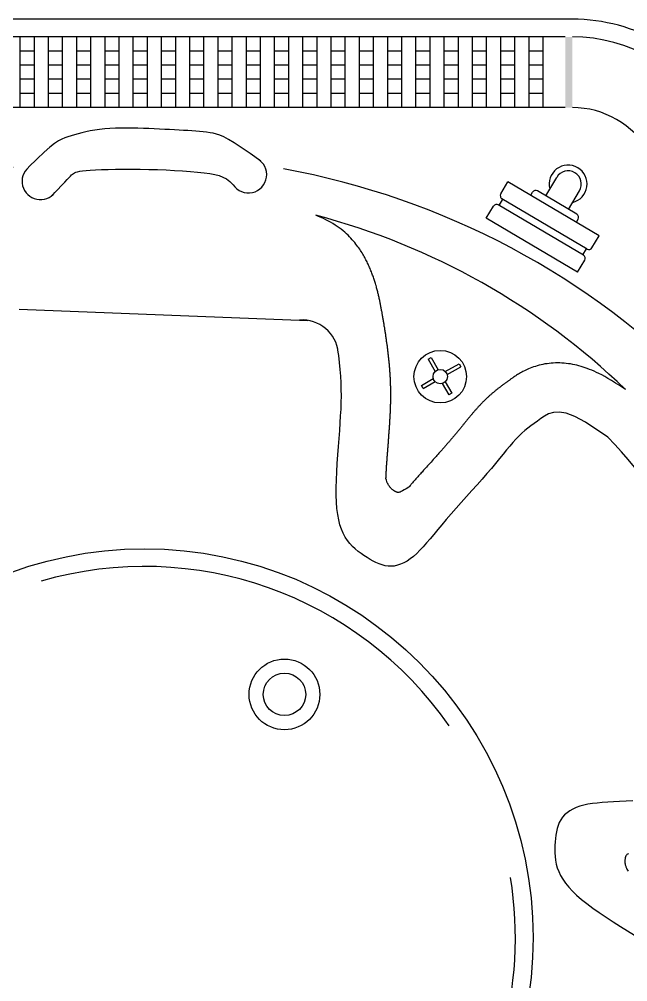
# Model space of a CAD drawing. Header units: millimetres. Extents: x -2990.61 to -2987.68, y 2921.63 to 2924.23.
# Drawn here: x -2989.322 to -2988.461, y 2922.87 to 2924.232 of the extents above; entities that cross this region are included whole.
import ezdxf

# ---------------------------------------------------------------- set-up
doc = ezdxf.new("R2010")
doc.units = ezdxf.units.MM
doc.header["$LTSCALE"] = 10
doc.layers.add('25-dim1', color=1, linetype='Continuous')
doc.layers.add('banheiro_louças', color=2, linetype='Continuous')

msp = doc.modelspace()

# ---------------------------------------------------------------- linework, layer by layer
at = {"layer": '25-dim1'}
msp.add_solid([(-2988.5492, 2924.1068), (-2988.5392, 2924.1068), (-2988.5492, 2924.2068), (-2988.5392, 2924.2068)], dxfattribs=at)
at = {"layer": 'banheiro_louças', "color": 1}
for p, q in [((-2988.5492, 2924.2068), (-2989.7405, 2924.2068)), ((-2989.3205, 2924.1068), (-2989.3205, 2924.2068)), ((-2989.3005, 2924.1068), (-2989.3005, 2924.2068)), ((-2989.2805, 2924.1068), (-2989.2805, 2924.2068)), ((-2989.2605, 2924.1068), (-2989.2605, 2924.2068)), ((-2989.2405, 2924.1068), (-2989.2405, 2924.2068)), ((-2989.2205, 2924.1068), (-2989.2205, 2924.2068)), ((-2989.2005, 2924.1068), (-2989.2005, 2924.2068)), ((-2989.2005, 2924.1068), (-2989.2005, 2924.2068)), ((-2989.1805, 2924.1068), (-2989.1805, 2924.2068)), ((-2989.1605, 2924.1068), (-2989.1605, 2924.2068)), ((-2989.1405, 2924.1068), (-2989.1405, 2924.2068)), ((-2989.1205, 2924.1068), (-2989.1205, 2924.2068)), ((-2989.1005, 2924.1068), (-2989.1005, 2924.2068)), ((-2989.0805, 2924.1068), (-2989.0805, 2924.2068)), ((-2989.0605, 2924.1068), (-2989.0605, 2924.2068)), ((-2989.0405, 2924.1068), (-2989.0405, 2924.2068)), ((-2989.0205, 2924.1068), (-2989.0205, 2924.2068)), ((-2989.0205, 2924.1068), (-2989.0205, 2924.2068)), ((-2989.0005, 2924.1068), (-2989.0005, 2924.2068)), ((-2988.9805, 2924.1068), (-2988.9805, 2924.2068)), ((-2988.9605, 2924.1068), (-2988.9605, 2924.2068)), ((-2988.9405, 2924.1068), (-2988.9405, 2924.2068)), ((-2988.9205, 2924.1068), (-2988.9205, 2924.2068)), ((-2988.9005, 2924.1068), (-2988.9005, 2924.2068)), ((-2988.8805, 2924.1068), (-2988.8805, 2924.2068)), ((-2988.8605, 2924.1068), (-2988.8605, 2924.2068)), ((-2988.8405, 2924.1068), (-2988.8405, 2924.2068)), ((-2988.8205, 2924.1068), (-2988.8205, 2924.2068)), ((-2988.8005, 2924.1068), (-2988.8005, 2924.2068)), ((-2988.7805, 2924.1068), (-2988.7805, 2924.2068)), ((-2988.7605, 2924.1068), (-2988.7605, 2924.2068)), ((-2988.7405, 2924.1068), (-2988.7405, 2924.2068)), ((-2988.7205, 2924.1068), (-2988.7205, 2924.2068)), ((-2988.7005, 2924.1068), (-2988.7005, 2924.2068)), ((-2988.6805, 2924.1068), (-2988.6805, 2924.2068)), ((-2988.6605, 2924.1068), (-2988.6605, 2924.2068)), ((-2988.6405, 2924.1068), (-2988.6405, 2924.2068)), ((-2988.6405, 2924.1068), (-2988.6405, 2924.2068)), ((-2988.6205, 2924.1068), (-2988.6205, 2924.2068)), ((-2988.6005, 2924.1068), (-2988.6005, 2924.2068)), ((-2988.5805, 2924.1068), (-2988.5805, 2924.2068)), ((-2989.3005, 2924.1868), (-2989.3205, 2924.1868)), ((-2989.2605, 2924.1868), (-2989.2805, 2924.1868)), ((-2989.2205, 2924.1868), (-2989.2405, 2924.1868)), ((-2989.1805, 2924.1868), (-2989.2005, 2924.1868)), ((-2989.1405, 2924.1868), (-2989.1605, 2924.1868)), ((-2989.1005, 2924.1868), (-2989.1205, 2924.1868)), ((-2989.0605, 2924.1868), (-2989.0805, 2924.1868)), ((-2989.0205, 2924.1868), (-2989.0405, 2924.1868)), ((-2988.9805, 2924.1868), (-2989.0005, 2924.1868)), ((-2988.9405, 2924.1868), (-2988.9605, 2924.1868)), ((-2988.9005, 2924.1868), (-2988.9205, 2924.1868)), ((-2988.8605, 2924.1868), (-2988.8805, 2924.1868)), ((-2988.8205, 2924.1868), (-2988.8405, 2924.1868)), ((-2988.7805, 2924.1868), (-2988.8005, 2924.1868)), ((-2988.7405, 2924.1868), (-2988.7605, 2924.1868)), ((-2988.7005, 2924.1868), (-2988.7205, 2924.1868)), ((-2988.6605, 2924.1868), (-2988.6805, 2924.1868)), ((-2988.6205, 2924.1868), (-2988.6405, 2924.1868)), ((-2988.5805, 2924.1868), (-2988.6005, 2924.1868)), ((-2989.3005, 2924.1668), (-2989.3205, 2924.1668)), ((-2989.2605, 2924.1668), (-2989.2805, 2924.1668)), ((-2989.2205, 2924.1668), (-2989.2405, 2924.1668)), ((-2989.1805, 2924.1668), (-2989.2005, 2924.1668)), ((-2989.1405, 2924.1668), (-2989.1605, 2924.1668)), ((-2989.1005, 2924.1668), (-2989.1205, 2924.1668)), ((-2989.0605, 2924.1668), (-2989.0805, 2924.1668)), ((-2989.0205, 2924.1668), (-2989.0405, 2924.1668)), ((-2988.9805, 2924.1668), (-2989.0005, 2924.1668)), ((-2988.9405, 2924.1668), (-2988.9605, 2924.1668)), ((-2988.9005, 2924.1668), (-2988.9205, 2924.1668)), ((-2988.8605, 2924.1668), (-2988.8805, 2924.1668)), ((-2988.8205, 2924.1668), (-2988.8405, 2924.1668)), ((-2988.7805, 2924.1668), (-2988.8005, 2924.1668)), ((-2988.7405, 2924.1668), (-2988.7605, 2924.1668)), ((-2988.7005, 2924.1668), (-2988.7205, 2924.1668)), ((-2988.6605, 2924.1668), (-2988.6805, 2924.1668)), ((-2988.6205, 2924.1668), (-2988.6405, 2924.1668)), ((-2988.5805, 2924.1668), (-2988.6005, 2924.1668)), ((-2989.3005, 2924.1468), (-2989.3205, 2924.1468)), ((-2989.2605, 2924.1468), (-2989.2805, 2924.1468)), ((-2989.2205, 2924.1468), (-2989.2405, 2924.1468)), ((-2989.1805, 2924.1468), (-2989.2005, 2924.1468)), ((-2989.1405, 2924.1468), (-2989.1605, 2924.1468)), ((-2989.1005, 2924.1468), (-2989.1205, 2924.1468)), ((-2989.0605, 2924.1468), (-2989.0805, 2924.1468)), ((-2989.0205, 2924.1468), (-2989.0405, 2924.1468)), ((-2988.9805, 2924.1468), (-2989.0005, 2924.1468)), ((-2988.9405, 2924.1468), (-2988.9605, 2924.1468)), ((-2988.9005, 2924.1468), (-2988.9205, 2924.1468)), ((-2988.8605, 2924.1468), (-2988.8805, 2924.1468)), ((-2988.8205, 2924.1468), (-2988.8405, 2924.1468)), ((-2988.7805, 2924.1468), (-2988.8005, 2924.1468)), ((-2988.7405, 2924.1468), (-2988.7605, 2924.1468)), ((-2988.7005, 2924.1468), (-2988.7205, 2924.1468)), ((-2988.6605, 2924.1468), (-2988.6805, 2924.1468)), ((-2988.6205, 2924.1468), (-2988.6405, 2924.1468)), ((-2988.5805, 2924.1468), (-2988.6005, 2924.1468)), ((-2989.3005, 2924.1268), (-2989.3205, 2924.1268)), ((-2989.2605, 2924.1268), (-2989.2805, 2924.1268)), ((-2989.2205, 2924.1268), (-2989.2405, 2924.1268)), ((-2989.1805, 2924.1268), (-2989.2005, 2924.1268)), ((-2989.1405, 2924.1268), (-2989.1605, 2924.1268)), ((-2989.1005, 2924.1268), (-2989.1205, 2924.1268)), ((-2989.0605, 2924.1268), (-2989.0805, 2924.1268)), ((-2989.0205, 2924.1268), (-2989.0405, 2924.1268)), ((-2988.9805, 2924.1268), (-2989.0005, 2924.1268)), ((-2988.9405, 2924.1268), (-2988.9605, 2924.1268)), ((-2988.9005, 2924.1268), (-2988.9205, 2924.1268)), ((-2988.8605, 2924.1268), (-2988.8805, 2924.1268)), ((-2988.8205, 2924.1268), (-2988.8405, 2924.1268)), ((-2988.7805, 2924.1268), (-2988.8005, 2924.1268)), ((-2988.7405, 2924.1268), (-2988.7605, 2924.1268)), ((-2988.7005, 2924.1268), (-2988.7205, 2924.1268)), ((-2988.6605, 2924.1268), (-2988.6805, 2924.1268)), ((-2988.6205, 2924.1268), (-2988.6405, 2924.1268)), ((-2988.5805, 2924.1268), (-2988.6005, 2924.1268)), ((-2988.5492, 2924.1068), (-2989.7405, 2924.1068)), ((-2988.6406, 2923.9847), (-2988.6305, 2924.0019)), ((-2988.5013, 2923.9256), (-2988.6305, 2924.0019)), ((-2988.577, 2923.9819), (-2988.5614, 2924.0081)), ((-2988.5982, 2923.9828), (-2988.5956, 2923.9871)), ((-2988.5328, 2923.9558), (-2988.5888, 2923.9889)), ((-2988.5447, 2923.9628), (-2988.5292, 2923.989)), ((-2988.6427, 2923.9684), (-2988.6376, 2923.9771)), ((-2988.5184, 2923.9066), (-2988.6389, 2923.9778)), ((-2988.661, 2923.9503), (-2988.6508, 2923.9675)), ((-2988.5235, 2923.898), (-2988.644, 2923.9692)), ((-2988.5319, 2923.8739), (-2988.661, 2923.9503)), ((-2988.5336, 2923.9446), (-2988.5311, 2923.9489)), ((-2988.5115, 2923.9083), (-2988.5013, 2923.9256)), ((-2988.5244, 2923.8986), (-2988.5193, 2923.9072)), ((-2988.5319, 2923.8739), (-2988.5217, 2923.8911)), ((-2989.3219, 2923.8218), (-2988.9137, 2923.8058)), ((-2988.7432, 2923.7507), (-2988.7389, 2923.7532)), ((-2988.7432, 2923.7507), (-2988.7333, 2923.7335)), ((-2988.7389, 2923.7532), (-2988.729, 2923.736)), ((-2988.719, 2923.7333), (-2988.6996, 2923.7445)), ((-2988.7165, 2923.729), (-2988.6971, 2923.7402)), ((-2988.6996, 2923.7445), (-2988.6971, 2923.7402)), ((-2988.7528, 2923.7138), (-2988.736, 2923.7235)), ((-2988.7503, 2923.7094), (-2988.7528, 2923.7138)), ((-2988.7503, 2923.7094), (-2988.7335, 2923.7192)), ((-2988.7235, 2923.7165), (-2988.7142, 2923.7004)), ((-2988.7192, 2923.719), (-2988.7098, 2923.7029)), ((-2988.7098, 2923.7029), (-2988.7142, 2923.7004))]:
    msp.add_line(p, q, dxfattribs=at)
at = {"layer": 'banheiro_louças'}
msp.add_lwpolyline([(-2988.3226, 2924.1068, 0.267949), (-2988.5392, 2924.2318), (-2989.7505, 2924.2318, 0.267949), (-2989.967, 2924.1068), (-2990.5726, 2923.0577, 0.267949), (-2990.5726, 2922.8077), (-2989.967, 2921.7587, 0.267949), (-2989.7505, 2921.6337), (-2988.5392, 2921.6337, 0.267949), (-2988.3226, 2921.7587), (-2987.717, 2922.8077, 0.267949), (-2987.717, 2923.0577)], format="xyb", close=True, dxfattribs=at)
at = {"layer": 'banheiro_louças', "color": 1}
for points in [[(-2988.9802, 2924.0311), (-2988.9953, 2924.0418), (-2989.0077, 2924.0503), (-2989.0177, 2924.0569), (-2989.0258, 2924.0617), (-2989.0324, 2924.0652), (-2989.0379, 2924.0676), (-2989.0428, 2924.0692), (-2989.0473, 2924.0704), (-2989.0519, 2924.0713), (-2989.0567, 2924.072), (-2989.0617, 2924.0727), (-2989.0668, 2924.0732), (-2989.0721, 2924.0736), (-2989.0777, 2924.0739), (-2989.0834, 2924.0743), (-2989.0895, 2924.0746), (-2989.0958, 2924.075), (-2989.1023, 2924.0753), (-2989.1091, 2924.0757), (-2989.1161, 2924.076), (-2989.1233, 2924.0764), (-2989.1308, 2924.0767), (-2989.1384, 2924.077), (-2989.1461, 2924.0773), (-2989.154, 2924.0775), (-2989.162, 2924.0777), (-2989.17, 2924.0777), (-2989.178, 2924.0777), (-2989.1859, 2924.0775), (-2989.1936, 2924.0772), (-2989.201, 2924.0767), (-2989.2082, 2924.076), (-2989.215, 2924.075), (-2989.2214, 2924.0739), (-2989.2275, 2924.0727), (-2989.2333, 2924.0713), (-2989.2387, 2924.0699), (-2989.2438, 2924.0684), (-2989.2486, 2924.0669), (-2989.2531, 2924.0654), (-2989.2574, 2924.064), (-2989.2617, 2924.0622), (-2989.2664, 2924.0597), (-2989.2719, 2924.056), (-2989.2786, 2924.0509), (-2989.2867, 2924.0438), (-2989.2966, 2924.0344), (-2989.3087, 2924.0223)], [(-2989.2752, 2923.9827), (-2989.2679, 2923.9905), (-2989.262, 2923.9966), (-2989.2575, 2924.0015), (-2989.2541, 2924.0052), (-2989.2514, 2924.0079), (-2989.2495, 2924.01), (-2989.2479, 2924.0115), (-2989.2466, 2924.0126), (-2989.2452, 2924.0137), (-2989.2437, 2924.0146), (-2989.2418, 2924.0154), (-2989.2394, 2924.0161), (-2989.2363, 2924.0167), (-2989.2324, 2924.0173), (-2989.2274, 2924.0178), (-2989.2214, 2924.0182), (-2989.214, 2924.0186), (-2989.2055, 2924.019), (-2989.196, 2924.0192), (-2989.1856, 2924.0195), (-2989.1745, 2924.0196), (-2989.1629, 2924.0196), (-2989.1509, 2924.0195), (-2989.1386, 2924.0194), (-2989.1264, 2924.019), (-2989.1142, 2924.0186), (-2989.1022, 2924.018), (-2989.0907, 2924.0173), (-2989.0798, 2924.0165), (-2989.0696, 2924.0156), (-2989.0603, 2924.0146), (-2989.0521, 2924.0135), (-2989.0451, 2924.0122), (-2989.039, 2924.0107), (-2989.0336, 2924.0086), (-2989.0287, 2924.0059), (-2989.024, 2924.0023), (-2989.0192, 2923.9976), (-2989.0149, 2923.9926)], [(-2988.803, 2923.5822), (-2988.803, 2923.5828), (-2988.8029, 2923.5841), (-2988.8028, 2923.5854), (-2988.8028, 2923.5867), (-2988.8027, 2923.588), (-2988.8026, 2923.5894), (-2988.8026, 2923.5907), (-2988.8025, 2923.5921), (-2988.8024, 2923.5935), (-2988.8023, 2923.5949), (-2988.8022, 2923.5962), (-2988.8021, 2923.5976), (-2988.8021, 2923.599), (-2988.802, 2923.6004), (-2988.8019, 2923.6019), (-2988.8018, 2923.6033), (-2988.8017, 2923.6047), (-2988.8016, 2923.6061), (-2988.8015, 2923.6076), (-2988.8014, 2923.609), (-2988.8013, 2923.6104), (-2988.8012, 2923.6119), (-2988.8011, 2923.6133), (-2988.801, 2923.6148), (-2988.8008, 2923.6162), (-2988.8007, 2923.6176), (-2988.8006, 2923.6191), (-2988.8005, 2923.6205), (-2988.8004, 2923.622), (-2988.8003, 2923.6234), (-2988.8002, 2923.6249), (-2988.8001, 2923.6263), (-2988.8, 2923.6278), (-2988.7999, 2923.6292), (-2988.7997, 2923.6307), (-2988.7996, 2923.6321), (-2988.7995, 2923.6335), (-2988.7994, 2923.635), (-2988.7993, 2923.6364), (-2988.7992, 2923.6378), (-2988.7991, 2923.6392), (-2988.799, 2923.6407), (-2988.7989, 2923.6421), (-2988.7988, 2923.6435), (-2988.7987, 2923.6449), (-2988.7986, 2923.6463), (-2988.7985, 2923.6477), (-2988.7984, 2923.6491), (-2988.7983, 2923.6505), (-2988.7982, 2923.6518), (-2988.7981, 2923.6532), (-2988.798, 2923.6546), (-2988.7979, 2923.656), (-2988.7978, 2923.6573), (-2988.7977, 2923.6587), (-2988.7976, 2923.66), (-2988.7975, 2923.6614), (-2988.7974, 2923.6627), (-2988.7974, 2923.6641), (-2988.7973, 2923.6654), (-2988.7972, 2923.6668), (-2988.7971, 2923.6681), (-2988.7971, 2923.6694), (-2988.797, 2923.6708), (-2988.7969, 2923.6721), (-2988.7969, 2923.6734), (-2988.7968, 2923.6748), (-2988.7967, 2923.6761), (-2988.7967, 2923.6774), (-2988.7966, 2923.6788), (-2988.7966, 2923.6801), (-2988.7965, 2923.6814), (-2988.7965, 2923.6827), (-2988.7964, 2923.6841), (-2988.7964, 2923.6854), (-2988.7964, 2923.6867), (-2988.7963, 2923.688), (-2988.7963, 2923.6894), (-2988.7963, 2923.6907), (-2988.7963, 2923.692), (-2988.7962, 2923.6933), (-2988.7962, 2923.6947), (-2988.7962, 2923.696), (-2988.7962, 2923.6973), (-2988.7962, 2923.6987), (-2988.7962, 2923.7), (-2988.7962, 2923.7013), (-2988.7962, 2923.7027), (-2988.7962, 2923.704), (-2988.7962, 2923.7054), (-2988.7962, 2923.7067), (-2988.7962, 2923.7081), (-2988.7963, 2923.7094), (-2988.7963, 2923.7108), (-2988.7963, 2923.7121), (-2988.7964, 2923.7135), (-2988.7964, 2923.7148), (-2988.7964, 2923.7162), (-2988.7965, 2923.7176), (-2988.7965, 2923.7189), (-2988.7966, 2923.7203), (-2988.7967, 2923.7217), (-2988.7967, 2923.7231), (-2988.7968, 2923.7244), (-2988.7969, 2923.7258), (-2988.7969, 2923.7272), (-2988.797, 2923.7286), (-2988.7971, 2923.73), (-2988.7972, 2923.7314), (-2988.7973, 2923.7328), (-2988.7974, 2923.7342), (-2988.7975, 2923.7356), (-2988.7976, 2923.737), (-2988.7977, 2923.7384), (-2988.7978, 2923.7398), (-2988.798, 2923.7412), (-2988.7981, 2923.7426), (-2988.7982, 2923.744), (-2988.7983, 2923.7454), (-2988.7985, 2923.7468), (-2988.7986, 2923.7482), (-2988.7988, 2923.7496), (-2988.7989, 2923.751), (-2988.799, 2923.7524), (-2988.7992, 2923.7538), (-2988.7994, 2923.7552), (-2988.7995, 2923.7566), (-2988.7997, 2923.758), (-2988.7998, 2923.7594), (-2988.8, 2923.7608), (-2988.8002, 2923.7622), (-2988.8003, 2923.7636), (-2988.8005, 2923.765), (-2988.8007, 2923.7664), (-2988.8009, 2923.7678), (-2988.801, 2923.7692), (-2988.8012, 2923.7706), (-2988.8014, 2923.7719), (-2988.8016, 2923.7733), (-2988.8018, 2923.7747), (-2988.802, 2923.7761), (-2988.8022, 2923.7775), (-2988.8024, 2923.7788), (-2988.8026, 2923.7802), (-2988.8028, 2923.7816), (-2988.803, 2923.783), (-2988.8032, 2923.7843), (-2988.8034, 2923.7857), (-2988.8036, 2923.787), (-2988.8038, 2923.7884), (-2988.804, 2923.7897), (-2988.8042, 2923.7911), (-2988.8044, 2923.7924), (-2988.8046, 2923.7938), (-2988.8048, 2923.7951), (-2988.8051, 2923.7964), (-2988.8053, 2923.7978), (-2988.8055, 2923.7991), (-2988.8057, 2923.8004), (-2988.8059, 2923.8017), (-2988.8062, 2923.803), (-2988.8064, 2923.8043), (-2988.8066, 2923.8056), (-2988.8068, 2923.8069), (-2988.807, 2923.8082), (-2988.8073, 2923.8095), (-2988.8075, 2923.8108), (-2988.8077, 2923.8121), (-2988.808, 2923.8134), (-2988.8082, 2923.8147), (-2988.8084, 2923.8159), (-2988.8086, 2923.8172), (-2988.8089, 2923.8185), (-2988.8091, 2923.8198), (-2988.8094, 2923.821), (-2988.8096, 2923.8223), (-2988.8098, 2923.8236), (-2988.8101, 2923.8249), (-2988.8103, 2923.8262), (-2988.8106, 2923.8275), (-2988.8108, 2923.8288), (-2988.8111, 2923.8301), (-2988.8114, 2923.8314), (-2988.8116, 2923.8327), (-2988.8119, 2923.834), (-2988.8122, 2923.8354), (-2988.8125, 2923.8367), (-2988.8128, 2923.8381), (-2988.8131, 2923.8394), (-2988.8134, 2923.8408), (-2988.8137, 2923.8422), (-2988.8141, 2923.8435), (-2988.8144, 2923.8449), (-2988.8147, 2923.8463), (-2988.8151, 2923.8477), (-2988.8155, 2923.8491), (-2988.8158, 2923.8506), (-2988.8162, 2923.852), (-2988.8166, 2923.8534), (-2988.817, 2923.8549), (-2988.8175, 2923.8563), (-2988.8179, 2923.8578), (-2988.8183, 2923.8593), (-2988.8188, 2923.8607), (-2988.8193, 2923.8622), (-2988.8198, 2923.8637), (-2988.8203, 2923.8652), (-2988.8208, 2923.8667), (-2988.8213, 2923.8682), (-2988.8219, 2923.8698), (-2988.8224, 2923.8713), (-2988.823, 2923.8728), (-2988.8236, 2923.8744), (-2988.8242, 2923.8759), (-2988.8249, 2923.8774), (-2988.8255, 2923.879), (-2988.8262, 2923.8806), (-2988.8269, 2923.8821), (-2988.8276, 2923.8837), (-2988.8283, 2923.8852), (-2988.8291, 2923.8868), (-2988.8298, 2923.8884), (-2988.8306, 2923.89), (-2988.8314, 2923.8915), (-2988.8323, 2923.8931), (-2988.8331, 2923.8947), (-2988.834, 2923.8963), (-2988.835, 2923.898), (-2988.8359, 2923.8996), (-2988.8369, 2923.9013), (-2988.838, 2923.903), (-2988.8391, 2923.9047), (-2988.8402, 2923.9064), (-2988.8415, 2923.9082), (-2988.8428, 2923.91), (-2988.8441, 2923.9119), (-2988.8456, 2923.9138), (-2988.8472, 2923.9158), (-2988.8488, 2923.9179), (-2988.8506, 2923.9199), (-2988.8525, 2923.922), (-2988.8545, 2923.9241), (-2988.8566, 2923.9263), (-2988.8588, 2923.9284), (-2988.8612, 2923.9305), (-2988.8637, 2923.9326), (-2988.8664, 2923.9347), (-2988.8691, 2923.9367), (-2988.872, 2923.9388), (-2988.875, 2923.9407), (-2988.8781, 2923.9426), (-2988.8813, 2923.9445), (-2988.8845, 2923.9463), (-2988.8879, 2923.948), (-2988.8913, 2923.9497), (-2988.8948, 2923.9513), (-2988.8984, 2923.9529), (-2988.9021, 2923.9544)], [(-2988.489, 2923.6406), (-2988.5208, 2923.6619), (-2988.5356, 2923.6698), (-2988.5479, 2923.6743), (-2988.5579, 2923.676), (-2988.5661, 2923.6755), (-2988.573, 2923.6734), (-2988.5788, 2923.6704), (-2988.5839, 2923.6668), (-2988.5888, 2923.6634), (-2988.5934, 2923.6601), (-2988.5979, 2923.6567), (-2988.6022, 2923.6534), (-2988.6065, 2923.6499), (-2988.6107, 2923.6462), (-2988.6149, 2923.6422), (-2988.6191, 2923.6379), (-2988.6234, 2923.6332), (-2988.6279, 2923.628), (-2988.6325, 2923.6225), (-2988.6373, 2923.6166), (-2988.6424, 2923.6102), (-2988.6479, 2923.6035), (-2988.6538, 2923.5964), (-2988.6601, 2923.589), (-2988.6668, 2923.5812), (-2988.674, 2923.5732), (-2988.6814, 2923.565), (-2988.6889, 2923.5566), (-2988.6964, 2923.5483), (-2988.7038, 2923.5401), (-2988.7109, 2923.5321), (-2988.7177, 2923.5243), (-2988.724, 2923.5168), (-2988.7298, 2923.5098), (-2988.7353, 2923.5031), (-2988.7405, 2923.4968), (-2988.7455, 2923.4909), (-2988.7502, 2923.4855), (-2988.7549, 2923.4805), (-2988.7594, 2923.476), (-2988.764, 2923.4719), (-2988.7686, 2923.4684), (-2988.7732, 2923.4653), (-2988.7777, 2923.4628), (-2988.7822, 2923.4608), (-2988.7867, 2923.4593), (-2988.7912, 2923.4583), (-2988.7956, 2923.4579), (-2988.7999, 2923.4581), (-2988.8043, 2923.4587), (-2988.8086, 2923.4598), (-2988.8128, 2923.4613), (-2988.8171, 2923.4632), (-2988.8213, 2923.4653), (-2988.8255, 2923.4677), (-2988.8298, 2923.4703), (-2988.8341, 2923.473), (-2988.8383, 2923.4759), (-2988.8425, 2923.479), (-2988.8465, 2923.4824), (-2988.8504, 2923.486), (-2988.8541, 2923.4901), (-2988.8575, 2923.4945), (-2988.8607, 2923.4993), (-2988.8635, 2923.5046), (-2988.866, 2923.5104), (-2988.8681, 2923.5167), (-2988.8699, 2923.5237), (-2988.8713, 2923.5312), (-2988.8723, 2923.5395), (-2988.8731, 2923.5485), (-2988.8734, 2923.5583), (-2988.8734, 2923.5688), (-2988.8732, 2923.58), (-2988.8726, 2923.5916), (-2988.8719, 2923.6035), (-2988.8711, 2923.6154), (-2988.8702, 2923.6273), (-2988.8693, 2923.6389), (-2988.8685, 2923.6501), (-2988.8677, 2923.6607), (-2988.8671, 2923.6707), (-2988.8666, 2923.6804), (-2988.8663, 2923.6897), (-2988.8661, 2923.6989), (-2988.8662, 2923.7081), (-2988.8665, 2923.7173), (-2988.867, 2923.7267), (-2988.8678, 2923.7364), (-2988.8688, 2923.7463), (-2988.8699, 2923.7563), (-2988.8709, 2923.7637)], [(-2988.4641, 2923.7082), (-2988.4715, 2923.713), (-2988.478, 2923.7172), (-2988.4838, 2923.7207), (-2988.4889, 2923.7238), (-2988.4935, 2923.7264), (-2988.4977, 2923.7286), (-2988.5016, 2923.7305), (-2988.5052, 2923.7322), (-2988.5086, 2923.7338), (-2988.5119, 2923.7352), (-2988.515, 2923.7365), (-2988.5181, 2923.7377), (-2988.5211, 2923.7388), (-2988.5241, 2923.7398), (-2988.527, 2923.7407), (-2988.5299, 2923.7415), (-2988.5329, 2923.7422), (-2988.5358, 2923.7429), (-2988.5388, 2923.7435), (-2988.5418, 2923.7441), (-2988.5449, 2923.7445), (-2988.5479, 2923.7449), (-2988.551, 2923.7452), (-2988.554, 2923.7454), (-2988.5571, 2923.7455), (-2988.5601, 2923.7456), (-2988.5632, 2923.7455), (-2988.5662, 2923.7454), (-2988.5692, 2923.7452), (-2988.5722, 2923.7449), (-2988.5751, 2923.7445), (-2988.578, 2923.7441), (-2988.5809, 2923.7435), (-2988.5836, 2923.7429), (-2988.5864, 2923.7423), (-2988.589, 2923.7415), (-2988.5916, 2923.7407), (-2988.5941, 2923.7399), (-2988.5965, 2923.7391), (-2988.5989, 2923.7382), (-2988.6011, 2923.7372), (-2988.6032, 2923.7363), (-2988.6053, 2923.7353), (-2988.6072, 2923.7344), (-2988.6091, 2923.7334), (-2988.6108, 2923.7325), (-2988.6124, 2923.7316), (-2988.614, 2923.7307), (-2988.6154, 2923.7298), (-2988.6168, 2923.729), (-2988.6181, 2923.7282), (-2988.6193, 2923.7274), (-2988.6204, 2923.7267), (-2988.6214, 2923.726), (-2988.6224, 2923.7253), (-2988.6233, 2923.7247), (-2988.6242, 2923.724), (-2988.6251, 2923.7235), (-2988.6259, 2923.7229), (-2988.6266, 2923.7224), (-2988.6273, 2923.7219), (-2988.6281, 2923.7213), (-2988.6288, 2923.7209), (-2988.6294, 2923.7204), (-2988.6301, 2923.7199), (-2988.6308, 2923.7194), (-2988.6314, 2923.7189), (-2988.6321, 2923.7184), (-2988.6328, 2923.718), (-2988.6334, 2923.7175), (-2988.6341, 2923.717), (-2988.6348, 2923.7165), (-2988.6354, 2923.716), (-2988.6361, 2923.7155), (-2988.6368, 2923.715), (-2988.6375, 2923.7145), (-2988.6381, 2923.714), (-2988.6388, 2923.7135), (-2988.6395, 2923.713), (-2988.6402, 2923.7125), (-2988.6409, 2923.7119), (-2988.6416, 2923.7114), (-2988.6423, 2923.7108), (-2988.643, 2923.7103), (-2988.6437, 2923.7097), (-2988.6445, 2923.7092), (-2988.6452, 2923.7086), (-2988.6459, 2923.708), (-2988.6466, 2923.7075), (-2988.6474, 2923.7069), (-2988.6481, 2923.7063), (-2988.6488, 2923.7057), (-2988.6496, 2923.7051), (-2988.6503, 2923.7044), (-2988.651, 2923.7038), (-2988.6518, 2923.7032), (-2988.6525, 2923.7026), (-2988.6533, 2923.7019), (-2988.654, 2923.7013), (-2988.6548, 2923.7006), (-2988.6555, 2923.6999), (-2988.6563, 2923.6993), (-2988.6571, 2923.6986), (-2988.6578, 2923.6979), (-2988.6586, 2923.6972), (-2988.6593, 2923.6965), (-2988.6601, 2923.6958), (-2988.6609, 2923.6951), (-2988.6616, 2923.6944), (-2988.6624, 2923.6936), (-2988.6631, 2923.6929), (-2988.6639, 2923.6921), (-2988.6647, 2923.6914), (-2988.6654, 2923.6906), (-2988.6662, 2923.6899), (-2988.6669, 2923.6891), (-2988.6677, 2923.6883), (-2988.6684, 2923.6876), (-2988.6692, 2923.6868), (-2988.6699, 2923.686), (-2988.6707, 2923.6852), (-2988.6714, 2923.6844), (-2988.6721, 2923.6836), (-2988.6729, 2923.6828), (-2988.6736, 2923.682), (-2988.6743, 2923.6812), (-2988.675, 2923.6804), (-2988.6757, 2923.6796), (-2988.6764, 2923.6789), (-2988.6771, 2923.6781), (-2988.6778, 2923.6773), (-2988.6785, 2923.6765), (-2988.6792, 2923.6757), (-2988.6799, 2923.6749), (-2988.6806, 2923.6741), (-2988.6812, 2923.6733), (-2988.6819, 2923.6725), (-2988.6826, 2923.6717), (-2988.6832, 2923.6709), (-2988.6839, 2923.6701), (-2988.6845, 2923.6694), (-2988.6852, 2923.6686), (-2988.6858, 2923.6678), (-2988.6865, 2923.667), (-2988.6871, 2923.6662), (-2988.6878, 2923.6654), (-2988.6884, 2923.6646), (-2988.6891, 2923.6638), (-2988.6897, 2923.6631), (-2988.6904, 2923.6623), (-2988.691, 2923.6615), (-2988.6916, 2923.6607), (-2988.6923, 2923.6599), (-2988.6929, 2923.6591), (-2988.6936, 2923.6583), (-2988.6942, 2923.6575), (-2988.6949, 2923.6567), (-2988.6955, 2923.6559), (-2988.6961, 2923.6551), (-2988.6968, 2923.6543), (-2988.6974, 2923.6535), (-2988.6981, 2923.6527), (-2988.6987, 2923.6519), (-2988.6994, 2923.6511), (-2988.7001, 2923.6503), (-2988.7007, 2923.6495), (-2988.7014, 2923.6487), (-2988.702, 2923.6479), (-2988.7027, 2923.6471), (-2988.7034, 2923.6463), (-2988.7041, 2923.6455), (-2988.7047, 2923.6446), (-2988.7054, 2923.6438), (-2988.7061, 2923.643), (-2988.7068, 2923.6422), (-2988.7075, 2923.6413), (-2988.7082, 2923.6405), (-2988.7089, 2923.6396), (-2988.7096, 2923.6388), (-2988.7103, 2923.638), (-2988.7111, 2923.6371), (-2988.7118, 2923.6362), (-2988.7125, 2923.6354), (-2988.7133, 2923.6345), (-2988.714, 2923.6336), (-2988.7148, 2923.6328), (-2988.7155, 2923.6319), (-2988.7163, 2923.631), (-2988.7171, 2923.6301), (-2988.7179, 2923.6292), (-2988.7187, 2923.6283), (-2988.7195, 2923.6273), (-2988.7203, 2923.6264), (-2988.7211, 2923.6255), (-2988.722, 2923.6245), (-2988.7228, 2923.6236), (-2988.7237, 2923.6226), (-2988.7245, 2923.6217), (-2988.7254, 2923.6207), (-2988.7262, 2923.6197), (-2988.7271, 2923.6188), (-2988.728, 2923.6178), (-2988.729, 2923.6167), (-2988.7299, 2923.6156), (-2988.731, 2923.6145), (-2988.7321, 2923.6132), (-2988.7333, 2923.6119), (-2988.7347, 2923.6104), (-2988.7361, 2923.6088), (-2988.7376, 2923.6071), (-2988.7392, 2923.6053), (-2988.7409, 2923.6035), (-2988.7425, 2923.6017), (-2988.7441, 2923.5999), (-2988.7457, 2923.5982), (-2988.7471, 2923.5966), (-2988.7485, 2923.5951), (-2988.7498, 2923.5937), (-2988.7509, 2923.5924), (-2988.752, 2923.5911), (-2988.7531, 2923.59), (-2988.754, 2923.5889), (-2988.755, 2923.5878), (-2988.756, 2923.5867), (-2988.7569, 2923.5857), (-2988.7578, 2923.5846), (-2988.7588, 2923.5836), (-2988.7597, 2923.5825), (-2988.7607, 2923.5815), (-2988.7616, 2923.5804), (-2988.7625, 2923.5793), (-2988.7635, 2923.5783), (-2988.7644, 2923.5772), (-2988.7653, 2923.5762), (-2988.7662, 2923.5751), (-2988.7671, 2923.5741), (-2988.768, 2923.573), (-2988.7689, 2923.572), (-2988.7698, 2923.571), (-2988.7707, 2923.5699), (-2988.7708, 2923.5698)], [(-2988.7708, 2923.5698), (-2988.7744, 2923.5676), (-2988.7774, 2923.5659), (-2988.7797, 2923.5646), (-2988.7815, 2923.5637), (-2988.7829, 2923.563), (-2988.784, 2923.5626), (-2988.7848, 2923.5625), (-2988.7855, 2923.5624), (-2988.7861, 2923.5624), (-2988.7866, 2923.5625), (-2988.7871, 2923.5626), (-2988.7876, 2923.5628), (-2988.788, 2923.563), (-2988.7884, 2923.5632), (-2988.7889, 2923.5634), (-2988.7893, 2923.5637), (-2988.7898, 2923.5639), (-2988.7903, 2923.5642), (-2988.7908, 2923.5644), (-2988.7913, 2923.5647), (-2988.7918, 2923.565), (-2988.7924, 2923.5653), (-2988.7929, 2923.5656), (-2988.7935, 2923.566), (-2988.794, 2923.5664), (-2988.7946, 2923.5669), (-2988.7951, 2923.5674), (-2988.7957, 2923.568), (-2988.7963, 2923.5686), (-2988.7968, 2923.5693), (-2988.7974, 2923.57), (-2988.798, 2923.5708), (-2988.7986, 2923.5716), (-2988.7992, 2923.5725), (-2988.7998, 2923.5736), (-2988.8004, 2923.5748), (-2988.8011, 2923.5762), (-2988.8017, 2923.5779), (-2988.8023, 2923.5799), (-2988.803, 2923.5822)], [(-2988.4535, 2923.1262), (-2988.4632, 2923.1255), (-2988.4724, 2923.125), (-2988.4811, 2923.1245), (-2988.4892, 2923.1241), (-2988.4969, 2923.1236), (-2988.5041, 2923.123), (-2988.5108, 2923.1222), (-2988.5172, 2923.1212), (-2988.5232, 2923.12), (-2988.5287, 2923.1184), (-2988.5339, 2923.1165), (-2988.5386, 2923.1144), (-2988.543, 2923.112), (-2988.5468, 2923.1092), (-2988.5502, 2923.1062), (-2988.5532, 2923.1029), (-2988.5557, 2923.0993), (-2988.5577, 2923.0955), (-2988.5594, 2923.0913), (-2988.5607, 2923.087), (-2988.5617, 2923.0825), (-2988.5625, 2923.0778), (-2988.5631, 2923.073), (-2988.5636, 2923.0681), (-2988.5639, 2923.063), (-2988.5641, 2923.0579), (-2988.5641, 2923.0527), (-2988.5638, 2923.0474), (-2988.5631, 2923.0421), (-2988.5621, 2923.0367), (-2988.5606, 2923.0314), (-2988.5586, 2923.026), (-2988.556, 2923.0206), (-2988.5528, 2923.0151), (-2988.549, 2923.0097), (-2988.5444, 2923.0041), (-2988.5392, 2922.9985), (-2988.5332, 2922.9927), (-2988.5264, 2922.9868), (-2988.5187, 2922.9807), (-2988.5103, 2922.9744), (-2988.5011, 2922.968), (-2988.4914, 2922.9615), (-2988.4815, 2922.955), (-2988.4713, 2922.9486), (-2988.4612, 2922.9422), (-2988.4514, 2922.9361)], [(-2988.4598, 2923.0514), (-2988.4611, 2923.0506), (-2988.4621, 2923.05), (-2988.4627, 2923.0494), (-2988.4632, 2923.0489), (-2988.4635, 2923.0485), (-2988.4638, 2923.048), (-2988.4639, 2923.0475), (-2988.4641, 2923.0471), (-2988.4642, 2923.0466), (-2988.4643, 2923.0461), (-2988.4643, 2923.0456), (-2988.4644, 2923.0451), (-2988.4645, 2923.0446), (-2988.4646, 2923.0441), (-2988.4647, 2923.0435), (-2988.4648, 2923.0429), (-2988.4648, 2923.0423), (-2988.4649, 2923.0417), (-2988.465, 2923.0411), (-2988.465, 2923.0404), (-2988.465, 2923.0397), (-2988.4649, 2923.039), (-2988.4648, 2923.0382), (-2988.4647, 2923.0374), (-2988.4645, 2923.0366), (-2988.4643, 2923.0357), (-2988.4641, 2923.0348), (-2988.4638, 2923.0339), (-2988.4635, 2923.0329), (-2988.4632, 2923.0319), (-2988.4627, 2923.0308), (-2988.4621, 2923.0296), (-2988.4613, 2923.0282), (-2988.4603, 2923.0267)]]:
    msp.add_lwpolyline(points, dxfattribs=at)
for centre, radius in [((-2988.7262, 2923.7262), 0.0372), ((-2988.7262, 2923.7262), 0.0102), ((-2989.1448, 2922.9327), 0.55), ((-2988.9466, 2923.2767), 0.05), ((-2988.9466, 2923.2767), 0.03)]:
    msp.add_circle(centre, radius, dxfattribs=at)
for centre, radius, start, end in [((-2988.5392, 2923.9818), 0.225, 30, 90), ((-2988.5392, 2923.9818), 0.125, 30, 90), ((-2988.9976, 2924.0119), 0.0259, 213.3256, 61.239), ((-2989.1448, 2922.9327), 1.105, 99.6843, 323.8342), ((-2989.292, 2924.0025), 0.0259, 130.2429, 322.6557), ((-2989.1448, 2922.9327), 1.105, 44.2523, 79.7384), ((-2988.5453, 2923.9986), 0.0268, 283.8484, 194.9655), ((-2988.5453, 2923.9986), 0.0187, 329.4069, 149.4069), ((-2988.5913, 2923.9846), 0.005, 59.4069, 149.4069), ((-2988.6363, 2923.9821), 0.005, 149.4069, 239.4069), ((-2988.6465, 2923.9649), 0.005, 59.4069, 149.4069), ((-2989.1582, 2922.9863), 1.0014, 46.1254, 75.1844), ((-2988.5354, 2923.9515), 0.005, 329.4069, 59.4069), ((-2988.5158, 2923.9109), 0.005, 239.4069, 329.4069), ((-2988.526, 2923.8937), 0.005, 329.4069, 59.4069), ((-2988.9215, 2923.7551), 0.0513, 5.5133, 94.1991), ((-2989.1448, 2922.9327), 0.965, 130.6196, 292.1868), ((-2989.5201, 2922.6826), 1.4075, 24.461, 42.8952), ((-2989.1448, 2922.9327), 0.525, 34.7727, 106.1768), ((-2989.1448, 2922.9327), 0.525, 148.083, 266.2462), ((-2989.1448, 2922.9327), 0.525, 318.6354, 9.3211)]:
    msp.add_arc(centre, radius, start, end, dxfattribs=at)

doc.saveas('drawing.dxf')
